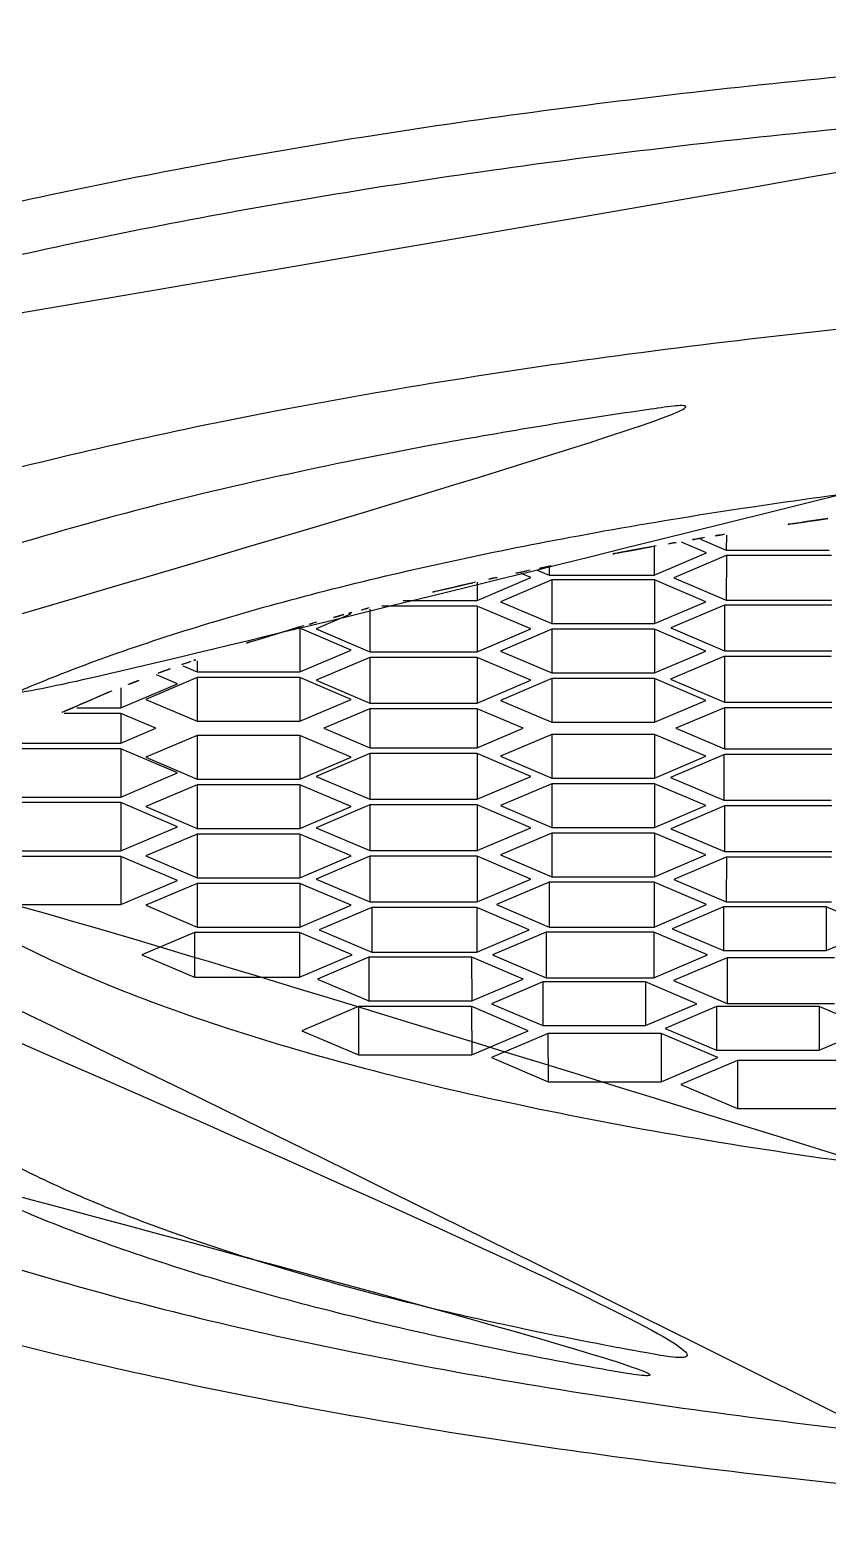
# Model space of a CAD drawing. Extents: x 16296660632 to 16296672714, y -37409619871 to -37409617455.
# Drawn here: x 16296671994.65 to 16296671998.16, y -37409617792.93 to -37409617786.32 of the extents above; entities that cross this region are included whole.
import ezdxf

# ---------------------------------------------------------------- set-up
doc = ezdxf.new("R2010")
doc.units = 0
doc.header["$LTSCALE"] = 10
doc.header["$MEASUREMENT"] = 0
doc.layers.get('0').update_dxf_attribs({"linetype": 'CONTINUOUS'})
doc.layers.add('02___PRT_ALL_AXES', color=7, linetype='CONTINUOUS')

msp = doc.modelspace()

# ---------------------------------------------------------------- linework, layer by layer
at = {"color": 7, "linetype": 'Continuous'}
for p, q in [((16296671997.39163, -37409617788.592133), (16296671997.391569, -37409617788.718567)), ((16296671997.622511, -37409617788.620247), (16296671997.512171, -37409617788.573288)), ((16296671997.59568, -37409617788.560226), (16296671997.70911, -37409617788.608521)), ((16296671997.709141, -37409617788.542503), (16296671997.70911, -37409617788.608521)), ((16296671997.391569, -37409617788.718567), (16296671997.622511, -37409617788.620247)), ((16296671997.70911, -37409617788.632553), (16296671997.47817, -37409617788.730858)), ((16296671997.70911, -37409617788.608521), (16296671998.160629, -37409617788.608521)), ((16296671997.709209, -37409617788.632553), (16296671997.70911, -37409617788.829163)), ((16296671998.17099, -37409617788.632553), (16296671997.70911, -37409617788.632553)), ((16296671996.61409, -37409617788.829872), (16296671996.85021, -37409617788.729347)), ((16296671996.85021, -37409617788.729347), (16296671996.80654, -37409617788.710762)), ((16296671996.87743, -37409617788.69632), (16296671996.929689, -37409617788.718567)), ((16296671996.929701, -37409617788.685669), (16296671996.929689, -37409617788.718567)), ((16296671996.929689, -37409617788.718567), (16296671997.391569, -37409617788.718567)), ((16296671997.47817, -37409617788.730858), (16296671997.70911, -37409617788.829163)), ((16296671996.61409, -37409617788.749977), (16296671996.61409, -37409617788.829872)), ((16296671996.94199, -37409617788.739441), (16296671996.71623, -37409617788.835541)), ((16296671996.94199, -37409617788.739441), (16296671996.94199, -37409617788.931648)), ((16296671997.39352, -37409617788.739441), (16296671996.94199, -37409617788.739441)), ((16296671997.39352, -37409617788.739441), (16296671997.39352, -37409617788.931648)), ((16296671997.61928, -37409617788.835541), (16296671997.39352, -37409617788.739441)), ((16296671996.61409, -37409617788.854446), (16296671996.194389, -37409617788.854446)), ((16296671996.28809, -37409617788.829872), (16296671996.61409, -37409617788.829872)), ((16296671996.61409, -37409617788.854446), (16296671996.61409, -37409617789.055473)), ((16296671996.85021, -37409617788.954964), (16296671996.61409, -37409617788.854446)), ((16296671996.71623, -37409617788.835541), (16296671996.94199, -37409617788.931648)), ((16296671997.39352, -37409617788.931648), (16296671997.61928, -37409617788.835541)), ((16296671997.700701, -37409617788.850037), (16296671997.464581, -37409617788.950546)), ((16296671997.700701, -37409617788.850037), (16296671997.700701, -37409617789.051064)), ((16296671998.172939, -37409617788.850037), (16296671997.700701, -37409617788.850037)), ((16296671997.70911, -37409617788.829163), (16296671998.17099, -37409617788.829163)), ((16296671996.057529, -37409617788.890343), (16296671995.905741, -37409617788.954964)), ((16296671996.141859, -37409617788.868233), (16296671996.141859, -37409617789.055473)), ((16296671996.94199, -37409617788.931648), (16296671997.39352, -37409617788.931648)), ((16296671995.834669, -37409617788.951813), (16296671995.82316, -37409617788.951813)), ((16296671995.834669, -37409617788.948799), (16296671995.834669, -37409617789.144028)), ((16296671996.060431, -37409617789.04792), (16296671995.834669, -37409617788.951813)), ((16296671995.905741, -37409617788.954964), (16296671996.141859, -37409617789.055473)), ((16296671996.61409, -37409617789.055473), (16296671996.85021, -37409617788.954964)), ((16296671996.94199, -37409617788.956223), (16296671996.71623, -37409617789.05233)), ((16296671996.94199, -37409617788.956223), (16296671996.94199, -37409617789.148438)), ((16296671997.39352, -37409617788.956223), (16296671996.94199, -37409617788.956223)), ((16296671997.39352, -37409617788.956223), (16296671997.39352, -37409617789.148438)), ((16296671997.61928, -37409617789.05233), (16296671997.39352, -37409617788.956223)), ((16296671997.464581, -37409617788.950546), (16296671997.700701, -37409617789.051064)), ((16296671995.834669, -37409617789.144028), (16296671996.060431, -37409617789.04792)), ((16296671996.141859, -37409617789.055473), (16296671996.61409, -37409617789.055473)), ((16296671996.71623, -37409617789.05233), (16296671996.94199, -37409617789.148438)), ((16296671997.39352, -37409617789.148438), (16296671997.61928, -37409617789.05233)), ((16296671997.700701, -37409617789.051064), (16296671998.172939, -37409617789.051064)), ((16296671995.31983, -37409617789.117073), (16296671995.38315, -37409617789.144028)), ((16296671995.38315, -37409617789.095596), (16296671995.38315, -37409617789.144028)), ((16296671996.141859, -37409617789.080048), (16296671995.905741, -37409617789.180557)), ((16296671996.141859, -37409617789.080048), (16296671996.141859, -37409617789.281067)), ((16296671996.61409, -37409617789.080048), (16296671996.141859, -37409617789.080048)), ((16296671996.61409, -37409617789.080048), (16296671996.61409, -37409617789.281067)), ((16296671996.85021, -37409617789.180557), (16296671996.61409, -37409617789.080048)), ((16296671997.69805, -37409617789.075638), (16296671997.463249, -37409617789.175591)), ((16296671998.17028, -37409617789.075638), (16296671997.69805, -37409617789.075638)), ((16296671997.700701, -37409617789.075638), (16296671997.700701, -37409617789.276672)), ((16296671995.047661, -37409617789.301643), (16296671995.296551, -37409617789.195686)), ((16296671995.38315, -37409617789.168602), (16296671995.157391, -37409617789.264709)), ((16296671995.296551, -37409617789.195686), (16296671995.20406, -37409617789.156319)), ((16296671995.38315, -37409617789.144028), (16296671995.834669, -37409617789.144028)), ((16296671995.38315, -37409617789.168602), (16296671995.38315, -37409617789.360809)), ((16296671995.834669, -37409617789.168602), (16296671995.38315, -37409617789.168602)), ((16296671995.834669, -37409617789.168602), (16296671995.834669, -37409617789.360809)), ((16296671996.060431, -37409617789.264709), (16296671995.834669, -37409617789.168602)), ((16296671995.905741, -37409617789.180557), (16296671996.141859, -37409617789.281067)), ((16296671996.61409, -37409617789.281067), (16296671996.85021, -37409617789.180557)), ((16296671996.94199, -37409617789.173012), (16296671996.71623, -37409617789.269119)), ((16296671996.94199, -37409617789.148438), (16296671997.39352, -37409617789.148438)), ((16296671996.94199, -37409617789.173012), (16296671996.94199, -37409617789.365219)), ((16296671997.39352, -37409617789.173012), (16296671996.94199, -37409617789.173012)), ((16296671997.39352, -37409617789.173012), (16296671997.39352, -37409617789.365219)), ((16296671997.61928, -37409617789.269119), (16296671997.39352, -37409617789.173012)), ((16296671997.463249, -37409617789.175591), (16296671997.700701, -37409617789.276672)), ((16296671995.047661, -37409617789.214607), (16296671995.047661, -37409617789.301643)), ((16296671995.047661, -37409617789.326218), (16296671994.798571, -37409617789.326218)), ((16296671994.85342, -37409617789.301643), (16296671995.047661, -37409617789.301643)), ((16296671995.047661, -37409617789.326218), (16296671995.047661, -37409617789.457527)), ((16296671995.201891, -37409617789.391869), (16296671995.047661, -37409617789.326218)), ((16296671995.157391, -37409617789.264709), (16296671995.38315, -37409617789.360809)), ((16296671995.834669, -37409617789.360809), (16296671996.060431, -37409617789.264709)), ((16296671996.141859, -37409617789.305656), (16296671995.939329, -37409617789.391869)), ((16296671996.141859, -37409617789.281067), (16296671996.61409, -37409617789.281067)), ((16296671996.141859, -37409617789.305656), (16296671996.141859, -37409617789.478081)), ((16296671996.61409, -37409617789.305656), (16296671996.141859, -37409617789.305656)), ((16296671996.61409, -37409617789.305656), (16296671996.61409, -37409617789.478081)), ((16296671996.81662, -37409617789.391869), (16296671996.61409, -37409617789.305656)), ((16296671996.71623, -37409617789.269119), (16296671996.94199, -37409617789.365219)), ((16296671997.39352, -37409617789.365219), (16296671997.61928, -37409617789.269119)), ((16296671997.700701, -37409617789.301247), (16296671997.48781, -37409617789.391869)), ((16296671997.700701, -37409617789.276672), (16296671998.172939, -37409617789.276672)), ((16296671997.700701, -37409617789.301247), (16296671997.700701, -37409617789.482491)), ((16296671998.172939, -37409617789.301247), (16296671997.700701, -37409617789.301247)), ((16296671995.047661, -37409617789.457527), (16296671995.201891, -37409617789.391869)), ((16296671995.38315, -37409617789.360809), (16296671995.834669, -37409617789.360809)), ((16296671995.939329, -37409617789.391869), (16296671996.141859, -37409617789.478081)), ((16296671996.61409, -37409617789.478081), (16296671996.81662, -37409617789.391869)), ((16296671996.94199, -37409617789.365219), (16296671997.39352, -37409617789.365219)), ((16296671997.48781, -37409617789.391869), (16296671997.700701, -37409617789.482491)), ((16296671994.549891, -37409617789.457527), (16296671995.047661, -37409617789.457527)), ((16296671995.38315, -37409617789.422928), (16296671995.157391, -37409617789.519043)), ((16296671995.38315, -37409617789.422928), (16296671995.38315, -37409617789.615143)), ((16296671995.834669, -37409617789.422928), (16296671995.38315, -37409617789.422928)), ((16296671995.834669, -37409617789.422928), (16296671995.834669, -37409617789.615143)), ((16296671996.060431, -37409617789.519043), (16296671995.834669, -37409617789.422928)), ((16296671996.94199, -37409617789.418518), (16296671996.71623, -37409617789.514633)), ((16296671996.94199, -37409617789.418518), (16296671996.94199, -37409617789.610733)), ((16296671997.39352, -37409617789.418518), (16296671996.94199, -37409617789.418518)), ((16296671997.39352, -37409617789.418518), (16296671997.39352, -37409617789.610733)), ((16296671997.61928, -37409617789.514633), (16296671997.39352, -37409617789.418518)), ((16296671995.047661, -37409617789.482101), (16296671994.549891, -37409617789.482101)), ((16296671995.047661, -37409617789.482101), (16296671995.047661, -37409617789.694)), ((16296671995.296551, -37409617789.588051), (16296671995.047661, -37409617789.482101)), ((16296671995.157391, -37409617789.519043), (16296671995.38315, -37409617789.615143)), ((16296671995.834669, -37409617789.615143), (16296671996.060431, -37409617789.519043)), ((16296671996.141859, -37409617789.502663), (16296671995.905741, -37409617789.603172)), ((16296671996.141859, -37409617789.478081), (16296671996.61409, -37409617789.478081)), ((16296671996.141859, -37409617789.502663), (16296671996.141859, -37409617789.70369)), ((16296671996.61409, -37409617789.502663), (16296671996.141859, -37409617789.502663)), ((16296671996.61409, -37409617789.502663), (16296671996.61409, -37409617789.70369)), ((16296671996.85021, -37409617789.603172), (16296671996.61409, -37409617789.502663)), ((16296671996.71623, -37409617789.514633), (16296671996.94199, -37409617789.610733)), ((16296671997.39352, -37409617789.610733), (16296671997.61928, -37409617789.514633)), ((16296671997.700701, -37409617789.507072), (16296671997.463249, -37409617789.608147)), ((16296671997.69805, -37409617789.507072), (16296671997.69805, -37409617789.708099)), ((16296671997.700701, -37409617789.482491), (16296671998.172939, -37409617789.482491)), ((16296671998.172939, -37409617789.507072), (16296671997.700701, -37409617789.507072)), ((16296671995.047661, -37409617789.694), (16296671995.296551, -37409617789.588051)), ((16296671995.38315, -37409617789.639717), (16296671995.157391, -37409617789.735817)), ((16296671995.38315, -37409617789.615143), (16296671995.834669, -37409617789.615143)), ((16296671995.38315, -37409617789.639717), (16296671995.38315, -37409617789.831917)), ((16296671995.834669, -37409617789.639717), (16296671995.38315, -37409617789.639717)), ((16296671995.834669, -37409617789.639717), (16296671995.834669, -37409617789.831917)), ((16296671996.060431, -37409617789.735817), (16296671995.834669, -37409617789.639717)), ((16296671995.905741, -37409617789.603172), (16296671996.141859, -37409617789.70369)), ((16296671996.61409, -37409617789.70369), (16296671996.85021, -37409617789.603172)), ((16296671996.94199, -37409617789.635307), (16296671996.71623, -37409617789.731407)), ((16296671996.94199, -37409617789.610733), (16296671997.39352, -37409617789.610733)), ((16296671996.94199, -37409617789.635307), (16296671996.94199, -37409617789.827507)), ((16296671997.39352, -37409617789.635307), (16296671996.94199, -37409617789.635307)), ((16296671997.39352, -37409617789.635307), (16296671997.39352, -37409617789.827507)), ((16296671997.61928, -37409617789.731407), (16296671997.39352, -37409617789.635307)), ((16296671997.463249, -37409617789.608147), (16296671997.69805, -37409617789.708099)), ((16296671994.549891, -37409617789.694), (16296671995.047661, -37409617789.694)), ((16296671995.047661, -37409617789.718567), (16296671994.549891, -37409617789.718567)), ((16296671995.047661, -37409617789.718567), (16296671995.047661, -37409617789.930473)), ((16296671995.296551, -37409617789.824516), (16296671995.047661, -37409617789.718567)), ((16296671996.141859, -37409617789.70369), (16296671996.61409, -37409617789.70369)), ((16296671997.69805, -37409617789.708099), (16296671998.17028, -37409617789.708099)), ((16296671995.157391, -37409617789.735817), (16296671995.38315, -37409617789.831917)), ((16296671995.834669, -37409617789.831917), (16296671996.060431, -37409617789.735817)), ((16296671996.141859, -37409617789.728256), (16296671995.905741, -37409617789.828781)), ((16296671996.141859, -37409617789.728256), (16296671996.141859, -37409617789.929291)), ((16296671996.61409, -37409617789.728256), (16296671996.141859, -37409617789.728256)), ((16296671996.61409, -37409617789.728256), (16296671996.61409, -37409617789.929291)), ((16296671996.85021, -37409617789.828781), (16296671996.61409, -37409617789.728256)), ((16296671996.71623, -37409617789.731407), (16296671996.94199, -37409617789.827507)), ((16296671997.39352, -37409617789.827507), (16296671997.61928, -37409617789.731407)), ((16296671997.700701, -37409617789.732674), (16296671997.464581, -37409617789.833191)), ((16296671997.700701, -37409617789.732674), (16296671997.700701, -37409617789.933701)), ((16296671998.172939, -37409617789.732674), (16296671997.700701, -37409617789.732674)), ((16296671995.047661, -37409617789.930473), (16296671995.296551, -37409617789.824516)), ((16296671995.38315, -37409617789.856499), (16296671995.157391, -37409617789.952606)), ((16296671995.38315, -37409617789.831917), (16296671995.834669, -37409617789.831917)), ((16296671995.38315, -37409617789.856499), (16296671995.38315, -37409617790.048714)), ((16296671995.834669, -37409617789.856499), (16296671995.38315, -37409617789.856499)), ((16296671995.834669, -37409617789.856499), (16296671995.834669, -37409617790.048714)), ((16296671996.060431, -37409617789.952606), (16296671995.834669, -37409617789.856499)), ((16296671995.905741, -37409617789.828781), (16296671996.141859, -37409617789.929291)), ((16296671996.61409, -37409617789.929291), (16296671996.85021, -37409617789.828781)), ((16296671996.94199, -37409617789.852089), (16296671996.71623, -37409617789.948196)), ((16296671996.94199, -37409617789.827507), (16296671997.39352, -37409617789.827507)), ((16296671996.94199, -37409617789.852089), (16296671996.94199, -37409617790.044296)), ((16296671997.39352, -37409617789.852089), (16296671996.94199, -37409617789.852089)), ((16296671997.39352, -37409617789.852089), (16296671997.39352, -37409617790.044296)), ((16296671997.61928, -37409617789.948196), (16296671997.39352, -37409617789.852089)), ((16296671997.464581, -37409617789.833191), (16296671997.700701, -37409617789.933701)), ((16296671994.549891, -37409617789.930473), (16296671995.047661, -37409617789.930473)), ((16296671995.047661, -37409617789.955048), (16296671994.549891, -37409617789.955048)), ((16296671995.047661, -37409617789.955048), (16296671995.047661, -37409617790.166946)), ((16296671995.296551, -37409617790.060997), (16296671995.047661, -37409617789.955048)), ((16296671995.157391, -37409617789.952606), (16296671995.38315, -37409617790.048714)), ((16296671995.834669, -37409617790.048714), (16296671996.060431, -37409617789.952606)), ((16296671996.141859, -37409617789.953873), (16296671995.905741, -37409617790.054382)), ((16296671996.141859, -37409617789.929291), (16296671996.61409, -37409617789.929291)), ((16296671996.141859, -37409617789.953873), (16296671996.141859, -37409617790.1549)), ((16296671996.61409, -37409617789.953873), (16296671996.141859, -37409617789.953873)), ((16296671996.61409, -37409617789.953873), (16296671996.61409, -37409617790.1549)), ((16296671996.85021, -37409617790.054382), (16296671996.61409, -37409617789.953873)), ((16296671996.71623, -37409617789.948196), (16296671996.94199, -37409617790.044296)), ((16296671997.39352, -37409617790.044296), (16296671997.61928, -37409617789.948196)), ((16296671997.70911, -37409617789.958), (16296671997.47817, -37409617790.056313)), ((16296671997.700701, -37409617789.933701), (16296671998.172939, -37409617789.933701)), ((16296671997.709209, -37409617789.958), (16296671997.70911, -37409617790.154617)), ((16296671998.17099, -37409617789.958), (16296671997.70911, -37409617789.958)), ((16296671995.38315, -37409617790.048714), (16296671995.834669, -37409617790.048714)), ((16296671995.905741, -37409617790.054382), (16296671996.141859, -37409617790.1549)), ((16296671996.61409, -37409617790.1549), (16296671996.85021, -37409617790.054382)), ((16296671996.94199, -37409617790.044296), (16296671997.39352, -37409617790.044296)), ((16296671997.47817, -37409617790.056313), (16296671997.70911, -37409617790.154617)), ((16296671995.047661, -37409617790.166946), (16296671995.296551, -37409617790.060997)), ((16296671995.38315, -37409617790.073288), (16296671995.157391, -37409617790.169388)), ((16296671995.38315, -37409617790.073288), (16296671995.38315, -37409617790.265503)), ((16296671995.834669, -37409617790.073288), (16296671995.38315, -37409617790.073288)), ((16296671995.834669, -37409617790.073288), (16296671995.834669, -37409617790.265503)), ((16296671996.060431, -37409617790.169388), (16296671995.834669, -37409617790.073288)), ((16296671996.929689, -37409617790.068604), (16296671996.69875, -37409617790.166908)), ((16296671996.929779, -37409617790.068604), (16296671996.929689, -37409617790.265221)), ((16296671997.391569, -37409617790.068604), (16296671996.929689, -37409617790.068604)), ((16296671997.39167, -37409617790.068604), (16296671997.391569, -37409617790.265221)), ((16296671997.622511, -37409617790.166908), (16296671997.391569, -37409617790.068604)), ((16296671994.549891, -37409617790.166946), (16296671995.047661, -37409617790.166946)), ((16296671995.157391, -37409617790.169388), (16296671995.38315, -37409617790.265503)), ((16296671995.834669, -37409617790.265503), (16296671996.060431, -37409617790.169388)), ((16296671996.150261, -37409617790.179199), (16296671995.919319, -37409617790.277512)), ((16296671996.141859, -37409617790.1549), (16296671996.61409, -37409617790.1549)), ((16296671996.15036, -37409617790.179199), (16296671996.150261, -37409617790.375816)), ((16296671996.612141, -37409617790.179199), (16296671996.150261, -37409617790.179199)), ((16296671996.84309, -37409617790.277512), (16296671996.612141, -37409617790.179199)), ((16296671996.61224, -37409617790.179199), (16296671996.61215, -37409617790.375816)), ((16296671996.69875, -37409617790.166908), (16296671996.929689, -37409617790.265221)), ((16296671997.391569, -37409617790.265221), (16296671997.622511, -37409617790.166908)), ((16296671997.697029, -37409617790.176933), (16296671997.47127, -37409617790.273033)), ((16296671997.696939, -37409617790.176933), (16296671997.697029, -37409617790.369141)), ((16296671998.14855, -37409617790.176933), (16296671997.697029, -37409617790.176933)), ((16296671997.70911, -37409617790.154617), (16296671998.17099, -37409617790.154617)), ((16296671998.14846, -37409617790.176933), (16296671998.14855, -37409617790.369141)), ((16296671998.374319, -37409617790.273033), (16296671998.14855, -37409617790.176933)), ((16296671995.37084, -37409617790.289787), (16296671995.1399, -37409617790.388107)), ((16296671995.370939, -37409617790.289787), (16296671995.37084, -37409617790.486412)), ((16296671995.83272, -37409617790.289787), (16296671995.37084, -37409617790.289787)), ((16296671995.38315, -37409617790.265503), (16296671995.834669, -37409617790.265503)), ((16296671995.832821, -37409617790.289787), (16296671995.83272, -37409617790.486412)), ((16296671996.06366, -37409617790.388107), (16296671995.83272, -37409617790.289787)), ((16296671995.919319, -37409617790.277512), (16296671996.150261, -37409617790.375816)), ((16296671996.61215, -37409617790.375816), (16296671996.84309, -37409617790.277512)), ((16296671996.91761, -37409617790.287529), (16296671996.68149, -37409617790.388046)), ((16296671996.917509, -37409617790.287529), (16296671996.91761, -37409617790.488564)), ((16296671997.389851, -37409617790.287529), (16296671996.91761, -37409617790.287529)), ((16296671996.929689, -37409617790.265221), (16296671997.391569, -37409617790.265221)), ((16296671997.38975, -37409617790.287529), (16296671997.389851, -37409617790.488564)), ((16296671997.625971, -37409617790.388046), (16296671997.389851, -37409617790.287529)), ((16296671997.47127, -37409617790.273033), (16296671997.697029, -37409617790.369141)), ((16296671998.14855, -37409617790.369141), (16296671998.374319, -37409617790.273033)), ((16296671995.1399, -37409617790.388107), (16296671995.37084, -37409617790.486412)), ((16296671995.83272, -37409617790.486412), (16296671996.06366, -37409617790.388107)), ((16296671996.150261, -37409617790.375816), (16296671996.61215, -37409617790.375816)), ((16296671996.68149, -37409617790.388046), (16296671996.91761, -37409617790.488564)), ((16296671997.389851, -37409617790.488564), (16296671997.625971, -37409617790.388046)), ((16296671997.697029, -37409617790.369141), (16296671998.14855, -37409617790.369141)), ((16296671996.138189, -37409617790.398117), (16296671995.91242, -37409617790.494232)), ((16296671996.13809, -37409617790.398117), (16296671996.138189, -37409617790.59034)), ((16296671996.58971, -37409617790.398117), (16296671996.138189, -37409617790.398117)), ((16296671996.589609, -37409617790.398117), (16296671996.58971, -37409617790.59034)), ((16296671996.81547, -37409617790.494232), (16296671996.58971, -37409617790.398117)), ((16296671997.71257, -37409617790.40033), (16296671997.47645, -37409617790.500847)), ((16296671997.712469, -37409617790.40033), (16296671997.71257, -37409617790.601357)), ((16296671998.184811, -37409617790.40033), (16296671997.71257, -37409617790.40033)), ((16296671995.37084, -37409617790.486412), (16296671995.83272, -37409617790.486412)), ((16296671995.91242, -37409617790.494232), (16296671996.138189, -37409617790.59034)), ((16296671996.58971, -37409617790.59034), (16296671996.81547, -37409617790.494232)), ((16296671996.902069, -37409617790.506523), (16296671996.67631, -37409617790.602623)), ((16296671996.901979, -37409617790.506523), (16296671996.902069, -37409617790.69873)), ((16296671997.35359, -37409617790.506523), (16296671996.902069, -37409617790.506523)), ((16296671996.91761, -37409617790.488564), (16296671997.389851, -37409617790.488564)), ((16296671997.3535, -37409617790.506523), (16296671997.35359, -37409617790.69873)), ((16296671997.579359, -37409617790.602623), (16296671997.35359, -37409617790.506523)), ((16296671997.47645, -37409617790.500847), (16296671997.71257, -37409617790.601357)), ((16296671996.09194, -37409617790.614906), (16296671995.84305, -37409617790.720863)), ((16296671996.091829, -37409617790.614906), (16296671996.09194, -37409617790.826813)), ((16296671996.58971, -37409617790.614906), (16296671996.09194, -37409617790.614906)), ((16296671996.138189, -37409617790.59034), (16296671996.58971, -37409617790.59034)), ((16296671996.5896, -37409617790.614906), (16296671996.58971, -37409617790.826813)), ((16296671996.838591, -37409617790.720863), (16296671996.58971, -37409617790.614906)), ((16296671996.67631, -37409617790.602623), (16296671996.902069, -37409617790.69873)), ((16296671997.35359, -37409617790.69873), (16296671997.579359, -37409617790.602623)), ((16296671997.66596, -37409617790.614906), (16296671997.440201, -37409617790.711021)), ((16296671997.665859, -37409617790.614906), (16296671997.66596, -37409617790.807121)), ((16296671998.117479, -37409617790.614906), (16296671997.66596, -37409617790.614906)), ((16296671997.71257, -37409617790.601357), (16296671998.184811, -37409617790.601357)), ((16296671998.11739, -37409617790.614906), (16296671998.117479, -37409617790.807121)), ((16296671998.343241, -37409617790.711021), (16296671998.117479, -37409617790.614906)), ((16296671996.902069, -37409617790.69873), (16296671997.35359, -37409617790.69873)), ((16296671997.440201, -37409617790.711021), (16296671997.66596, -37409617790.807121)), ((16296671998.117479, -37409617790.807121), (16296671998.343241, -37409617790.711021)), ((16296671995.84305, -37409617790.720863), (16296671996.09194, -37409617790.826813)), ((16296671996.58971, -37409617790.826813), (16296671996.838591, -37409617790.720863)), ((16296671996.9252, -37409617790.733147), (16296671996.67631, -37409617790.839104)), ((16296671996.925091, -37409617790.733147), (16296671996.9252, -37409617790.945053)), ((16296671997.42297, -37409617790.733147), (16296671996.9252, -37409617790.733147)), ((16296671997.422859, -37409617790.733147), (16296671997.42297, -37409617790.945053)), ((16296671997.67186, -37409617790.839104), (16296671997.42297, -37409617790.733147)), ((16296671996.09194, -37409617790.826813), (16296671996.58971, -37409617790.826813)), ((16296671996.67631, -37409617790.839104), (16296671996.9252, -37409617790.945053)), ((16296671997.42297, -37409617790.945053), (16296671997.67186, -37409617790.839104)), ((16296671997.66596, -37409617790.807121), (16296671998.117479, -37409617790.807121)), ((16296671997.758459, -37409617790.851387), (16296671997.509569, -37409617790.957336)), ((16296671997.75835, -37409617790.851387), (16296671997.758459, -37409617791.063293)), ((16296671998.256229, -37409617790.851387), (16296671997.758459, -37409617790.851387)), ((16296671996.9252, -37409617790.945053), (16296671997.42297, -37409617790.945053)), ((16296671997.509569, -37409617790.957336), (16296671997.758459, -37409617791.063293)), ((16296671997.758459, -37409617791.063293), (16296671998.256229, -37409617791.063293))]:
    msp.add_line(p, q, dxfattribs=at)
for points, knots in [([(16296671991.67872, -37409617788.059387), (16296671991.803591, -37409617787.991463), (16296671992.07292, -37409617787.859177), (16296671992.50955, -37409617787.678101), (16296671992.997669, -37409617787.505051), (16296671993.740061, -37409617787.278297), (16296671994.779409, -37409617787.025848), (16296671996.145201, -37409617786.776604), (16296671997.642599, -37409617786.576973), (16296671999.24118, -37409617786.431229), (16296672000.90848, -37409617786.342506), (16296672002.03956, -37409617786.322723), (16296672002.61055, -37409617786.322723)], [0, 0, 0, 0, 0.03824403, 0.08064495, 0.12711164, 0.17752048, 0.28943422, 0.41462468, 0.55089017, 0.69572152, 0.84638099, 1, 1, 1, 1]), ([(16296672013.45347, -37409617788.269112), (16296672013.329269, -37409617788.201851), (16296672013.06147, -37409617788.070892), (16296672012.627529, -37409617787.891586), (16296672012.1427, -37409617787.720253), (16296672011.405741, -37409617787.495789), (16296672010.3745, -37409617787.245903), (16296672009.019819, -37409617786.999184), (16296672007.535089, -37409617786.801598), (16296672005.95038, -37409617786.657356), (16296672004.29777, -37409617786.569557), (16296672002.610861, -37409617786.540077), (16296672000.923941, -37409617786.569527), (16296671999.271311, -37409617786.65731), (16296671997.686569, -37409617786.801537), (16296671996.201799, -37409617786.9991), (16296671994.847071, -37409617787.245796), (16296671993.815769, -37409617787.495667), (16296671993.07877, -37409617787.720131), (16296671992.593901, -37409617787.891457), (16296671992.15992, -37409617788.070763), (16296671991.892099, -37409617788.201714), (16296671991.767879, -37409617788.268967)], [0, 0, 0, 0, 0.01915891, 0.04039278, 0.06365382, 0.08887869, 0.14485956, 0.20745606, 0.27557055, 0.34795144, 0.42323684, 0.49999254, 0.57674851, 0.65203471, 0.72441692, 0.79253321, 0.85513194, 0.91111542, 0.93634162, 0.95960417, 0.98083985, 1, 1, 1, 1]), ([(16296672013.46616, -37409617789.495399), (16296672013.3841, -37409617789.415787), (16296672013.19096, -37409617789.259987), (16296672012.85137, -37409617789.049591), (16296672012.442961, -37409617788.846764), (16296672011.968309, -37409617788.652786), (16296672011.430321, -37409617788.468903), (16296672010.832479, -37409617788.296402), (16296672010.17877, -37409617788.136459), (16296672009.211361, -37409617787.935883), (16296672007.895981, -37409617787.728127), (16296672006.215851, -37409617787.549347), (16296672004.437969, -37409617787.439987), (16296672002.61054, -37409617787.403183), (16296672000.783119, -37409617787.439987), (16296671999.00523, -37409617787.549347), (16296671997.325109, -37409617787.728127), (16296671996.009741, -37409617787.935883), (16296671995.04232, -37409617788.136459), (16296671994.388611, -37409617788.296402), (16296671993.790779, -37409617788.468903), (16296671993.252781, -37409617788.652786), (16296671992.77813, -37409617788.846764), (16296671992.36972, -37409617789.049599), (16296671992.03014, -37409617789.259987), (16296671991.83699, -37409617789.415787), (16296671991.75494, -37409617789.495399)], [0, 0, 0, 0, 0.01530245, 0.03306711, 0.05338385, 0.0762633, 0.10165059, 0.12944682, 0.15951849, 0.19170477, 0.26166257, 0.33765055, 0.41777421, 0.50000012, 0.58222603, 0.66234967, 0.73833764, 0.80829541, 0.84048167, 0.87055332, 0.89834953, 0.9237368, 0.94661622, 0.96693294, 0.98469757, 1, 1, 1, 1]), ([(16296671992.769341, -37409617789.425491), (16296671992.8869, -37409617789.331757), (16296671993.16415, -37409617789.151466), (16296671993.646811, -37409617788.915207), (16296671994.227501, -37409617788.692223), (16296671994.900209, -37409617788.485077), (16296671995.65799, -37409617788.296112), (16296671996.492599, -37409617788.12748), (16296671997.394939, -37409617787.981133), (16296671998.01931, -37409617787.901558), (16296671998.34096, -37409617787.865471)], [0, 0, 0, 0, 0.07723389, 0.16911374, 0.27568305, 0.39643734, 0.53050079, 0.67672052, 0.83373111, 1, 1, 1, 1]), ([(16296671998.23385, -37409617788.360367), (16296671997.82827, -37409617788.414017), (16296671997.060711, -37409617788.533569), (16296671996.13879, -37409617788.731506), (16296671995.477409, -37409617788.913422), (16296671995.041719, -37409617789.053841), (16296671994.651739, -37409617789.202042), (16296671994.410801, -37409617789.311256), (16296671994.299061, -37409617789.367599)], [0, 0, 0, 0, 0.30099996, 0.57127191, 0.69320035, 0.80555661, 0.90793363, 1, 1, 1, 1]), ([(16296671998.35393, -37409617792.484459), (16296671997.82888, -37409617792.425774), (16296671997.062731, -37409617792.321342), (16296671996.07753, -37409617792.139793), (16296671995.40797, -37409617791.992302), (16296671994.79344, -37409617791.831161), (16296671994.238541, -37409617791.657593), (16296671993.747351, -37409617791.472977), (16296671993.32336, -37409617791.278687), (16296671992.9694, -37409617791.076103), (16296671992.68751, -37409617790.86618), (16296671992.479179, -37409617790.649483), (16296671992.365681, -37409617790.455978), (16296671992.320271, -37409617790.301964), (16296671992.30736, -37409617790.189247), (16296671992.314859, -37409617790.076462), (16296671992.352831, -37409617789.922592), (16296671992.457029, -37409617789.728462), (16296671992.578529, -37409617789.595284), (16296671992.648849, -37409617789.529373)], [0, 0, 0, 0, 0.21112192, 0.3087741, 0.40026764, 0.48503094, 0.56257149, 0.63250696, 0.69458809, 0.7487487, 0.79519999, 0.8345727, 0.86818586, 0.88356227, 0.89845236, 0.91328412, 0.92849126, 0.96148767, 1, 1, 1, 1]), ([(16296671991.778391, -37409617790.875427), (16296671991.862551, -37409617790.954308), (16296671992.059259, -37409617791.108566), (16296671992.403021, -37409617791.317001), (16296671992.81455, -37409617791.517883), (16296671993.29129, -37409617791.709877), (16296671993.830339, -37409617791.891853), (16296671994.428209, -37409617792.062477), (16296671995.08099, -37409617792.220627), (16296671996.0455, -37409617792.418839), (16296671997.355301, -37409617792.624107), (16296671999.026871, -37409617792.800774), (16296672000.794399, -37409617792.908783), (16296672002.61054, -37409617792.945137), (16296672004.42668, -37409617792.908783), (16296672006.19421, -37409617792.800774), (16296672007.86578, -37409617792.624107), (16296672009.175579, -37409617792.418839), (16296672010.140091, -37409617792.220642), (16296672010.79287, -37409617792.062477), (16296672011.390751, -37409617791.891853), (16296672011.9298, -37409617791.709892), (16296672012.40654, -37409617791.517883), (16296672012.818069, -37409617791.317009), (16296672013.161831, -37409617791.108566), (16296672013.35854, -37409617790.954308), (16296672013.442711, -37409617790.875427)], [0, 0, 0, 0, 0.01548348, 0.03341802, 0.05388341, 0.0768844, 0.10236261, 0.13021796, 0.16031734, 0.19250082, 0.2623699, 0.33817652, 0.41805374, 0.49999971, 0.5819457, 0.66182295, 0.73762962, 0.80749877, 0.83968229, 0.86978171, 0.8976371, 0.92311536, 0.9461164, 0.96658183, 0.98451646, 1, 1, 1, 1]), ([(16296671994.305031, -37409617791.370529), (16296671994.419661, -37409617791.428123), (16296671994.66715, -37409617791.539642), (16296671995.068069, -37409617791.69062), (16296671995.51655, -37409617791.833427), (16296671996.198009, -37409617792.018059), (16296671997.14806, -37409617792.217873), (16296671997.938959, -37409617792.337433), (16296671998.3568, -37409617792.390732)], [0, 0, 0, 0, 0.09174426, 0.19394137, 0.30624177, 0.42821526, 0.69874929, 1, 1, 1, 1])]:
    msp.add_open_spline(points, degree=3, knots=knots, dxfattribs=at)
at = {"layer": '02___PRT_ALL_AXES', "color": 7, "linetype": 'Continuous'}
for p, q in [((16296671997.38574, -37409617788.592903), (16296671997.379259, -37409617788.594063)), ((16296671997.4013, -37409617788.590134), (16296671997.38574, -37409617788.592903)), ((16296671997.613569, -37409617788.553543), (16296671997.60536, -37409617788.554909)), ((16296671997.701059, -37409617788.539101), (16296671997.69034, -37409617788.540848)), ((16296671996.846729, -37409617788.697212), (16296671996.834101, -37409617788.699867)), ((16296671996.919781, -37409617788.682091), (16296671996.91205, -37409617788.68367)), ((16296671996.939091, -37409617788.678146), (16296671996.919781, -37409617788.682091)), ((16296671996.606649, -37409617788.749336), (16296671996.59445, -37409617788.752083)), ((16296671996.138519, -37409617788.862793), (16296671996.132469, -37409617788.864372)), ((16296671995.906799, -37409617788.925652), (16296671995.891439, -37409617788.93)), ((16296671995.834579, -37409617788.946281), (16296671995.828871, -37409617788.947929)), ((16296671995.85181, -37409617788.941307), (16296671995.834579, -37409617788.946281)), ((16296671995.35453, -37409617789.098167), (16296671995.34716, -37409617789.100723)), ((16296671995.00754, -37409617789.228012), (16296671994.99766, -37409617789.232033))]:
    msp.add_line(p, q, dxfattribs=at)
for centre, radius, start, end in [((16296672001.423771, -37409617811.429893), 23.191528, 98.1007997, 99.237135), ((16296672000.726179, -37409617807.309952), 19.012792, 100.1389031, 101.4893408), ((16296672000.973249, -37409617808.680237), 20.405182, 99.8315267, 100.0816237), ((16296672001.079599, -37409617809.295509), 21.029565, 99.5092494, 99.830773), ((16296672001.165831, -37409617809.810669), 21.551896, 99.2801098, 99.4870076), ((16296672000.11389, -37409617804.333092), 15.973546, 102.3338428, 102.683518), ((16296672000.25992, -37409617805.003967), 16.660135, 101.8663416, 102.3316142), ((16296672000.380239, -37409617805.576714), 17.245381, 101.6018185, 101.8234759), ((16296671999.77129, -37409617802.829483), 14.431395, 102.7169213, 104.5797118), ((16296671999.335831, -37409617801.117126), 12.664575, 104.6514892, 104.9803985), ((16296671998.980591, -37409617799.824661), 11.324161, 105.8305004, 106.0390506), ((16296671999.15016, -37409617800.428268), 11.951129, 105.146025, 105.7467076), ((16296671999.255951, -37409617800.818062), 12.355026, 104.9810319, 105.1472996), ((16296671997.79565, -37409617796.160873), 7.472635, 109.8068019, 110.9284587), ((16296671998.00165, -37409617796.732773), 8.0805, 109.1780073, 109.8069048), ((16296671998.102699, -37409617797.022957), 8.387772, 108.9646333, 109.125649), ((16296671997.536579, -37409617795.479927), 6.74407, 110.9391527, 112.0244135)]:
    msp.add_arc(centre, radius, start, end, dxfattribs=at)
for points, knots in [([(16296671995.828871, -37409617788.947929), (16296671995.78965, -37409617788.959297), (16296671995.63813, -37409617789.00412), (16296671995.487619, -37409617789.052391), (16296671995.37681, -37409617789.090469)], [0, 0, 0, 0, 0.25843922, 1, 1, 1, 1]), ([(16296671994.99766, -37409617789.232033), (16296671994.961069, -37409617789.246902), (16296671994.822531, -37409617789.304787), (16296671994.68619, -37409617789.368073), (16296671994.58773, -37409617789.418556)], [0, 0, 0, 0, 0.26305147, 1, 1, 1, 1]), ([(16296671998.32247, -37409617791.306824), (16296671998.057131, -37409617791.270927), (16296671997.54468, -37409617791.193268), (16296671996.80867, -37409617791.053749), (16296671996.136431, -37409617790.896309), (16296671995.53521, -37409617790.72274), (16296671995.01137, -37409617790.535057), (16296671994.570089, -37409617790.335213), (16296671994.215599, -37409617790.12542), (16296671994.021469, -37409617789.965218), (16296671993.94412, -37409617789.882736)], [0, 0, 0, 0, 0.17222625, 0.33330682, 0.48172227, 0.6161679, 0.73560538, 0.83935742, 0.92726882, 1, 1, 1, 1]), ([(16296671993.710899, -37409617790.386848), (16296671993.71266, -37409617790.436058), (16296671993.73064, -37409617790.537949), (16296671993.797991, -37409617790.685593), (16296671993.90423, -37409617790.830147), (16296671994.048281, -37409617790.971588), (16296671994.229441, -37409617791.109894), (16296671994.447081, -37409617791.244766), (16296671994.700371, -37409617791.375793), (16296671994.988331, -37409617791.502403), (16296671995.309759, -37409617791.6241), (16296671995.798309, -37409617791.784683), (16296671996.483311, -37409617791.966209), (16296671997.38612, -37409617792.150162), (16296671998.024429, -37409617792.248611), (16296671998.35853, -37409617792.293373)], [0, 0, 0, 0, 0.02816991, 0.05838216, 0.09207287, 0.13023881, 0.17350115, 0.2222135, 0.27654068, 0.33651656, 0.40207993, 0.47309536, 0.63064904, 0.80715248, 1, 1, 1, 1])]:
    msp.add_open_spline(points, degree=3, knots=knots, dxfattribs=at)

doc.saveas('drawing.dxf')
